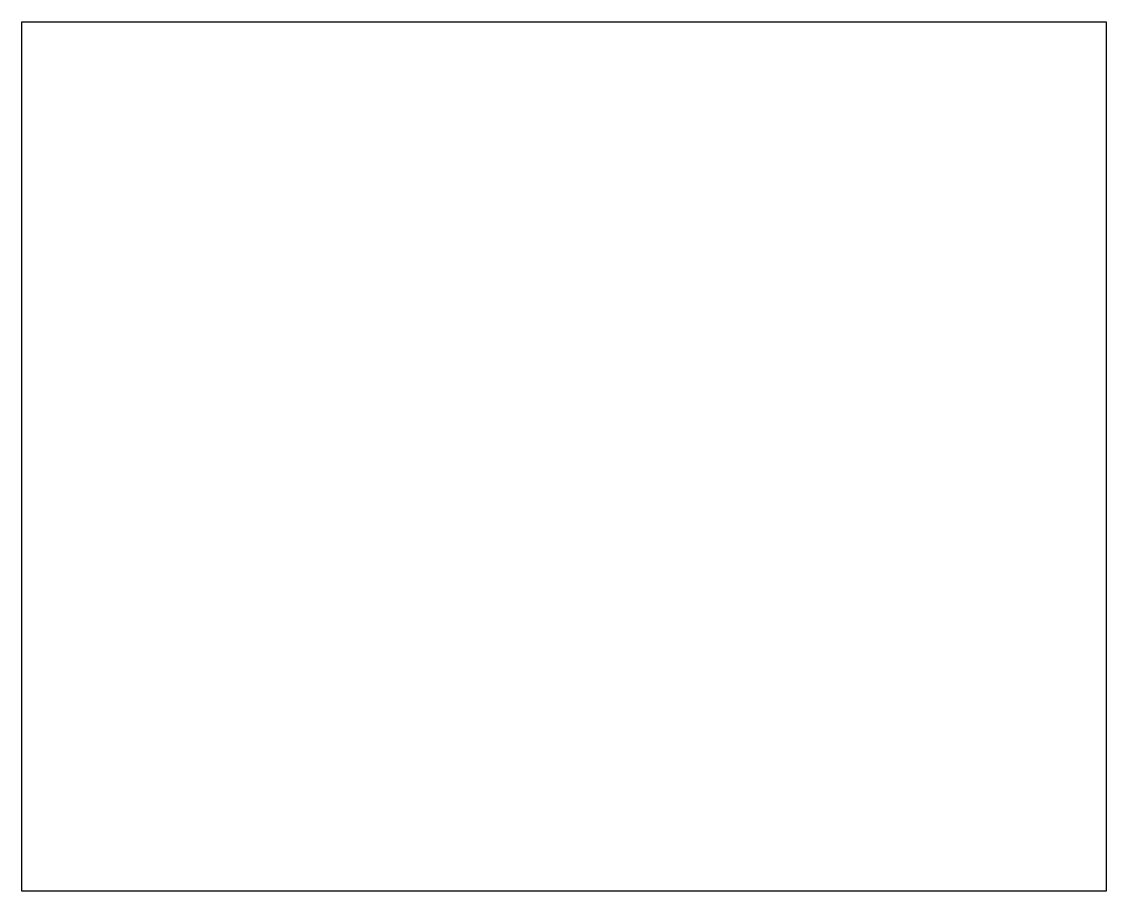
# Model space of a CAD drawing. Header units: millimetres. Extents: x -3.18 to 3.17, y -2.55 to 2.55.
import ezdxf

# ---------------------------------------------------------------- set-up
doc = ezdxf.new("R2010")
doc.units = ezdxf.units.MM
doc.layers.get('0').update_dxf_attribs({"linetype": 'CONTINUOUS'})

msp = doc.modelspace()

# ---------------------------------------------------------------- linework, layer by layer
msp.add_lwpolyline([(3.175, 2.5456), (3.175, -2.5456), (-3.175, -2.5456), (-3.175, 2.5456)], close=True)

doc.saveas('drawing.dxf')
